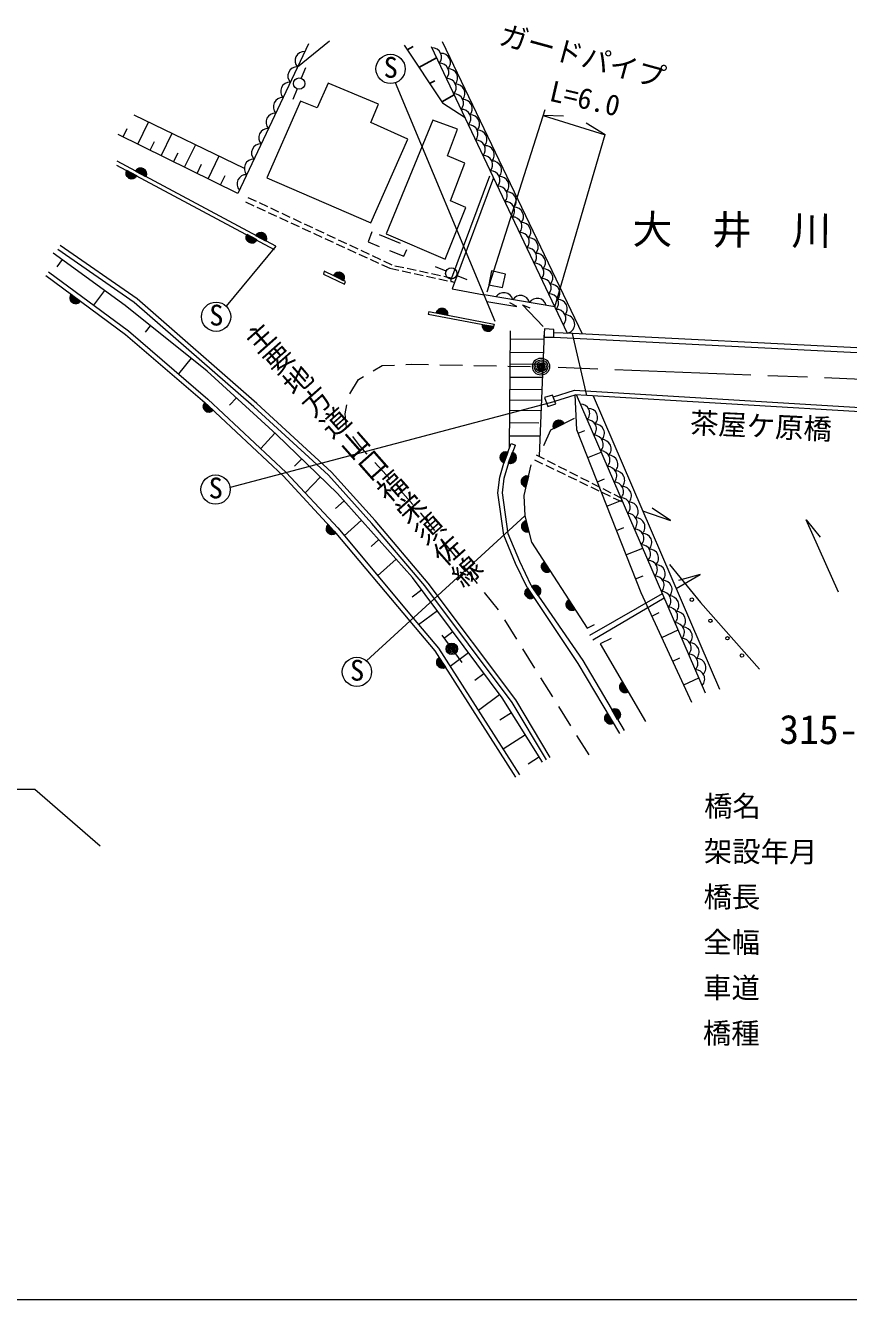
# Model space of a CAD drawing. Units: millimetres, scale not verified. Extents: x 40000 to 680000, y 20000 to 380000.
# Drawn here: x 371713 to 444250, y 205000 to 317179 of the extents above; entities that cross this region are included whole.
import ezdxf
from ezdxf.enums import TextEntityAlignment as Align

# ---------------------------------------------------------------- set-up
doc = ezdxf.new("R2010")
doc.units = ezdxf.units.MM
doc.header["$LTSCALE"] = 1000
doc.header["$PDMODE"] = 32
doc.header["$PDSIZE"] = 500
doc.linetypes.add('CHAIN', pattern=[18.5, 12, -1.5, 3.5, -1.5])
for name, color, linetype, lineweight in [('M-BGD', 7, 'Continuous', 13), ('M-BMK', 2, 'Continuous', 13), ('M-BMK-SRVR', 3, 'Continuous', 13), ('M-STR-HTXT', 7, 'Continuous', 13), ('M-STR-STR1', 1, 'Continuous', 13), ('M-STR-STRC', 7, 'Continuous', 13), ('M-TTL', 7, 'Continuous', 25), ('前回', 7, 'Continuous', 13)]:
    doc.layers.add(name, color=color, linetype=linetype, lineweight=lineweight)
doc.layers.add('M-BGD-HTXT', color=7, linetype='Continuous')
doc.layers.add('M-OTRS', color=6, linetype='Continuous')
doc.styles.add('@ＭＳ ゴシック', font='')
doc.styles.add('ＭＳ ゴシック', font='')
doc.styles.get('@ＭＳ ゴシック').set_extended_font_data('@MS Gothic')
doc.styles.get('ＭＳ ゴシック').set_extended_font_data('MS Gothic')

msp = doc.modelspace()

# ---------------------------------------------------------------- hatches: boundary and pattern name
at = {"layer": 'M-BGD'}
for points in [[(380631, 304419, 1), (381513, 303948)], [(382323, 303892, 0.41421), (382119, 304569, 0.41421), (381442, 304365)], [(391214, 298763, 1), (392096, 298292)], [(392895, 298214, 0.41421), (392691, 298891, 0.41421), (392014, 298687)], [(399750, 294727, 0.41421), (399546, 295404, 0.41421), (398869, 295200)], [(375736, 293479, 1), (376543, 292889)], [(408908, 291682, 1), (407929, 291884)], [(411983, 290834, 0.41421), (412395, 290260, 0.41421), (412969, 290672)], [(387525, 283988, 1), (388248, 283297)], [(419163, 282138, 0.41421), (418494, 282367, 0.41421), (418265, 281698)], [(414227, 279621, 1), (413883, 278682)], [(414277, 278657, 1), (414645, 279587)], [(416033, 277510, 0.41421), (415434, 277133, 0.41421), (415811, 276535)], [(398400, 273236, 0.41421), (398351, 272531, 0.41421), (399057, 272483)], [(415828, 273569, 1), (416069, 272599)], [(417418, 269959, 0.41421), (417271, 269267, 0.41421), (417962, 269120)], [(415954, 267637, 1), (416499, 266799)], [(416906, 266975, 0.41421), (417029, 267671, 0.41421), (416333, 267794)], [(419595, 266603, 1), (420139, 265764)], [(408179, 261515, 0.41421), (408035, 260823, 0.41421), (408727, 260678)], [(424328, 259360, 0.41421), (424150, 258676, 0.41421), (424834, 258498)], [(423899, 256076, 1), (423394, 256939)], [(423013, 256608, 0.41421), (422835, 255924, 0.41421), (423519, 255746)]]:
    msp.add_hatch(color=256, dxfattribs=at).paths.add_polyline_path(points)

# ---------------------------------------------------------------- linework, layer by layer
for p, q in [((396646, 315572), (390424, 302391)), ((395686, 313538), (398503, 315836)), ((405083, 315451), (408460, 310355)), ((419486, 290070), (407494, 315286)), ((420813, 290003), (408469, 315751)), ((396392, 313455), (396022, 312526)), ((398402, 312107), (397407, 309924)), ((402829, 310264), (398402, 312107)), ((395652, 311597), (395282, 310668)), ((395964, 310519), (392992, 303751)), ((397407, 309924), (395964, 310519)), ((402137, 308639), (402829, 310264)), ((408460, 310355), (410451, 309068)), ((381274, 309303), (390995, 304627)), ((381610, 306733), (382569, 308680)), ((405400, 307183), (402137, 308639)), ((407609, 308854), (403496, 298838)), ((409779, 308036), (407609, 308854)), ((390424, 302391), (379882, 307583)), ((380317, 307369), (380680, 308106)), ((383670, 305710), (384642, 307683)), ((408919, 305702), (409779, 308036)), ((382706, 306193), (383087, 306968)), ((385736, 304700), (386714, 306686)), ((402162, 299809), (405400, 307183)), ((393776, 297740), (379803, 305245)), ((384769, 305177), (385160, 305971)), ((387800, 303684), (388787, 305689)), ((410434, 305047), (408919, 305702)), ((379749, 304890), (393639, 297467)), ((386832, 304160), (387233, 304974)), ((409165, 301732), (410434, 305047)), ((388896, 303144), (389306, 303977)), ((392992, 303751), (402162, 299809)), ((412594, 303914), (409161, 294694)), ((412969, 303775), (409536, 294554)), ((391308, 302047), (392032, 301708)), ((391103, 301638), (391830, 301304)), ((392103, 301179), (392830, 300845)), ((392304, 301581), (393029, 301242)), ((393102, 300720), (393829, 300386)), ((393300, 301114), (394025, 300775)), ((394297, 300648), (395021, 300309)), ((408714, 296615), (410515, 301159)), ((410515, 301159), (409165, 301732)), ((394102, 300261), (394829, 299927)), ((395102, 299802), (395829, 299468)), ((395293, 300182), (396017, 299843)), ((396289, 299716), (397014, 299377)), ((396102, 299343), (396829, 299010)), ((397101, 298884), (397828, 298551)), ((397286, 299250), (398010, 298911)), ((398101, 298425), (398828, 298092)), ((398282, 298783), (399006, 298444)), ((402237, 299019), (401910, 298119)), ((404751, 297988), (402901, 298747)), ((403496, 298838), (408714, 296615)), ((381297, 292800), (374557, 297467)), ((381543, 293116), (374784, 297796)), ((399101, 297967), (399828, 297633)), ((399278, 298317), (400003, 297978)), ((400100, 297508), (400828, 297174)), ((400274, 297851), (400999, 297512)), ((401271, 297385), (401995, 297046)), ((401910, 298119), (402877, 297732)), ((403805, 297360), (405048, 296863)), ((405048, 296863), (405320, 297466)), ((380505, 292514), (374160, 297140)), ((374949, 296565), (374483, 295927)), ((401100, 297049), (401827, 296715)), ((402100, 296590), (402827, 296256)), ((402267, 296918), (402992, 296579)), ((403263, 296452), (403988, 296113)), ((373501, 295153), (380530, 289976)), ((373738, 295475), (380779, 290290)), ((398039, 295555), (397966, 295288)), ((397966, 295288), (399834, 294415)), ((399919, 294645), (398039, 295555)), ((403100, 296131), (403827, 295797)), ((403827, 295797), (404609, 295630)), ((404274, 296029), (405056, 295861)), ((404902, 295567), (405685, 295400)), ((405350, 295798), (406132, 295631)), ((405978, 295337), (406760, 295170)), ((406425, 295568), (407207, 295400)), ((407054, 295107), (407836, 294939)), ((407501, 295337), (408283, 295170)), ((408779, 295543), (407854, 295923)), ((408576, 295107), (409237, 294965)), ((410629, 294783), (409704, 295163)), ((412785, 295588), (412548, 294350)), ((414004, 295296), (412785, 295588)), ((413767, 294096), (414004, 295296)), ((399834, 294415), (399919, 294645)), ((408129, 294877), (408912, 294709)), ((409161, 294694), (409536, 294554)), ((409205, 294647), (409248, 294637)), ((409536, 294554), (409324, 293978)), ((409324, 293978), (412131, 293455)), ((412548, 294350), (413767, 294096)), ((378666, 293855), (377712, 292548)), ((391831, 283604), (381297, 292800)), ((392098, 283902), (381543, 293116)), ((418352, 292406), (412131, 293455)), ((412370, 292883), (415027, 292448)), ((387737, 286729), (380505, 292514)), ((407249, 291981), (407189, 291751)), ((407189, 291751), (412969, 290672)), ((407249, 291981), (413011, 290890)), ((415027, 292448), (414397, 292763)), ((417344, 290665), (415525, 292582)), ((415525, 292582), (416155, 292315)), ((382715, 290746), (382249, 290164)), ((413011, 290890), (412969, 290672)), ((380530, 289976), (387525, 283988)), ((380779, 290290), (387792, 284286)), ((414378, 280002), (414459, 290299)), ((414454, 289580), (417404, 289556)), ((417427, 290087), (416972, 279243)), ((417454, 290457), (417400, 289729)), ((417400, 289729), (418263, 289730)), ((418284, 290409), (417454, 290457)), ((418263, 289730), (418284, 290409)), ((418263, 289730), (455064, 287888)), ((419911, 290048), (418283, 290130)), ((414444, 288410), (417355, 288387)), ((386307, 287873), (385208, 286498)), ((414436, 287389), (417313, 287366)), ((393822, 281162), (387737, 286729)), ((414427, 286222), (417264, 286200)), ((414419, 285152), (417219, 285130)), ((418242, 284467), (420098, 285068)), ((420098, 285068), (455002, 282966)), ((387525, 283988), (394417, 277528)), ((387792, 284286), (394700, 277811)), ((390300, 284384), (389705, 283734)), ((398692, 277854), (392098, 283902)), ((414411, 284205), (417179, 284183)), ((418150, 284628), (417447, 284421)), ((417447, 284421), (417750, 283645)), ((417750, 283645), (418453, 283851)), ((418453, 283851), (418150, 284628)), ((418365, 284087), (420149, 284664)), ((420312, 281584), (420149, 284664)), ((421198, 284601), (420149, 284664)), ((431646, 258386), (420265, 284657)), ((421746, 284568), (432879, 258732)), ((398408, 277572), (391831, 283604)), ((414404, 283310), (417142, 283288)), ((414395, 282207), (416941, 282186)), ((420061, 282579), (417974, 281555)), ((425961, 267216), (420312, 281584)), ((393694, 281279), (392450, 279920)), ((399226, 275977), (393822, 281162)), ((414386, 281058), (417047, 281037)), ((417974, 281555), (417360, 280163)), ((420429, 281287), (421023, 281520)), ((401834, 279447), (401177, 280171)), ((413922, 278840), (414522, 280369)), ((414301, 278712), (414894, 280222)), ((414522, 280369), (414894, 280222)), ((416709, 279377), (417422, 279015)), ((421270, 279146), (422443, 279607)), ((396055, 279019), (395433, 278371)), ((413512, 277394), (413922, 278840)), ((413906, 277315), (414301, 278712)), ((416254, 278485), (415640, 275783)), ((416572, 278940), (417293, 278593)), ((417563, 278463), (418284, 278117)), ((417690, 278880), (418404, 278519)), ((418672, 278383), (419385, 278022)), ((394417, 277528), (398927, 272668)), ((394700, 277811), (399227, 272933)), ((397715, 277427), (396363, 276019)), ((402229, 273342), (398408, 277572)), ((402530, 273606), (398692, 277854)), ((413348, 276029), (413512, 277394)), ((413752, 276033), (413906, 277315)), ((418555, 277987), (419276, 277640)), ((419546, 277510), (420267, 277163)), ((419653, 277887), (420367, 277526)), ((420635, 277390), (421349, 277029)), ((422112, 277006), (422747, 277255)), ((405830, 268581), (399226, 275977)), ((413861, 272305), (413348, 276029)), ((414250, 272411), (413752, 276033)), ((420537, 277033), (421258, 276687)), ((421529, 276557), (422250, 276210)), ((421616, 276894), (422330, 276533)), ((422520, 276080), (423241, 275733)), ((422598, 276397), (423312, 276036)), ((399028, 274650), (399797, 275337)), ((415640, 275783), (415718, 274008)), ((422954, 274865), (424281, 275387)), ((423512, 275603), (424233, 275257)), ((423579, 275901), (424192, 275591)), ((406580, 274214), (406537, 274262)), ((415718, 274008), (416295, 271690)), ((426106, 274451), (428567, 273591)), ((428567, 273591), (426938, 274690)), ((398927, 272668), (405575, 264729)), ((399227, 272933), (405881, 264987)), ((401329, 273621), (399796, 272253)), ((406895, 267830), (402229, 273342)), ((407208, 268079), (402530, 273606)), ((423795, 272724), (424456, 272984)), ((443374, 267289), (440519, 273644)), ((440519, 273644), (441753, 272116)), ((402861, 271906), (402174, 271293)), ((414904, 269807), (413861, 272305)), ((415269, 269971), (414250, 272411)), ((416295, 271690), (421207, 264117)), ((424637, 270584), (426110, 271163)), ((404393, 270190), (402751, 268724)), ((415914, 267706), (414904, 269807)), ((416274, 267879), (415269, 269971)), ((428460, 269718), (431189, 266361)), ((413717, 257965), (405830, 268581)), ((425478, 268443), (426152, 268708)), ((429052, 267613), (431160, 268829)), ((431160, 268829), (429264, 268313)), ((406643, 267487), (405780, 266847)), ((414591, 257569), (406895, 267830)), ((414924, 257792), (407208, 268079)), ((415914, 267706), (420402, 261005)), ((416274, 267879), (420823, 261274)), ((421445, 263485), (427845, 267159)), ((430444, 257575), (425961, 267216)), ((421718, 263085), (428008, 266782)), ((431189, 266361), (436401, 260494)), ((405881, 264987), (408123, 262345)), ((408014, 265641), (406365, 264416)), ((426910, 265176), (427571, 265483)), ((405575, 264729), (407801, 262106)), ((409386, 263795), (408662, 263257)), ((421207, 264117), (421862, 264444)), ((427788, 263288), (429232, 263959)), ((408395, 263502), (410179, 261090)), ((423336, 263216), (422354, 262725)), ((422354, 262725), (426365, 255889)), ((407801, 262106), (414909, 250995)), ((408123, 262345), (415246, 251210)), ((410758, 261949), (409144, 260750)), ((428757, 261202), (429391, 261497)), ((420402, 261005), (424050, 254852)), ((420823, 261274), (424480, 255107)), ((412114, 260091), (411316, 259499)), ((429727, 259116), (431061, 259737)), ((413501, 258256), (411629, 256865)), ((417292, 252316), (413717, 257965)), ((417620, 252520), (414591, 257569)), ((417963, 252726), (414924, 257792)), ((414542, 256662), (413504, 256005)), ((415772, 254718), (413800, 253470)), ((417002, 252775), (416011, 252148)), ((335069, 250097), (372525, 249933)), ((372525, 249933), (378297, 244939))]:
    msp.add_line(p, q, dxfattribs=at)
at = {"layer": 'M-BGD', "lineweight": 25}
for points in [[(380631, 304419, 1), (381513, 303948)], [(382323, 303892, 0.41421), (382119, 304569, 0.41421), (381442, 304365)], [(391214, 298763, 1), (392096, 298292)], [(392895, 298214, 0.41421), (392691, 298891, 0.41421), (392014, 298687)], [(399750, 294727, 0.41421), (399546, 295404, 0.41421), (398869, 295200)], [(375736, 293479, 1), (376543, 292889)], [(408908, 291682, 1), (407929, 291884)], [(411983, 290834, 0.41421), (412395, 290260, 0.41421), (412969, 290672)], [(387525, 283988, 1), (388248, 283297)], [(419163, 282138, 0.41421), (418494, 282367, 0.41421), (418265, 281698)], [(414227, 279621, 1), (413883, 278682)], [(414277, 278657, 1), (414645, 279587)], [(416033, 277510, 0.41421), (415434, 277133, 0.41421), (415811, 276535)], [(398400, 273236, 0.41421), (398351, 272531, 0.41421), (399057, 272483)], [(415828, 273569, 1), (416069, 272599)], [(417418, 269959, 0.41421), (417271, 269267, 0.41421), (417962, 269120)], [(415954, 267637, 1), (416499, 266799)], [(416906, 266975, 0.41421), (417029, 267671, 0.41421), (416333, 267794)], [(419595, 266603, 1), (420139, 265764)], [(408179, 261515, 0.41421), (408035, 260823, 0.41421), (408727, 260678)], [(424328, 259360, 0.41421), (424150, 258676, 0.41421), (424834, 258498)], [(423899, 256076, 1), (423394, 256939)], [(423013, 256608, 0.41421), (422835, 255924, 0.41421), (423519, 255746)]]:
    msp.add_lwpolyline(points, format="xyb", close=True, dxfattribs=at)
at = {"layer": 'M-BGD'}
for centre, radius in [((395837, 312061), 500), ((409241, 295353), 500), ((430438, 266621), 150), ((432076, 264765), 150), ((409287, 262296), 500), ((409287, 262296), 400), ((409287, 262296), 300), ((433571, 263228), 150), ((409287, 262296), 200), ((409287, 262296), 100), ((434859, 261708), 150)]:
    msp.add_circle(centre, radius, dxfattribs=at)
for centre, start, end in [((396289, 314082), 87.35023, 222.1105), ((407569, 314400), 318.05423, 92.8145), ((408354, 313913), 318.05423, 92.8145), ((395648, 312726), 87.35023, 222.1105), ((408213, 313046), 318.05423, 92.8145), ((408998, 312559), 318.05423, 92.8145), ((395008, 311370), 87.35023, 222.1105), ((408858, 311691), 318.05423, 92.8145), ((409642, 311204), 318.05423, 92.8145), ((394368, 310013), 87.35023, 222.1105), ((409502, 310337), 318.05423, 92.8145), ((410146, 308982), 318.05423, 92.8145), ((410287, 309849), 318.05423, 92.8145), ((393727, 308657), 87.35023, 222.1105), ((410931, 308495), 318.05423, 92.8145), ((393087, 307300), 87.35023, 222.1105), ((410790, 307627), 318.05423, 92.8145), ((411575, 307140), 318.05423, 92.8145), ((392447, 305944), 87.35023, 222.1105), ((411434, 306273), 318.05423, 92.8145), ((412219, 305785), 318.05423, 92.8145), ((391806, 304587), 87.35023, 222.1105), ((412079, 304918), 318.05423, 92.8145), ((412864, 304431), 318.05423, 92.8145), ((391166, 303231), 87.35023, 222.1105), ((412723, 303564), 318.05423, 92.8145), ((413367, 302209), 318.05423, 92.8145), ((413508, 303076), 318.05423, 92.8145), ((414152, 301722), 318.05423, 92.8145), ((414011, 300854), 318.05423, 92.8145), ((414796, 300367), 318.05423, 92.8145), ((414656, 299500), 318.05423, 92.8145), ((415440, 299012), 318.05423, 92.8145), ((415300, 298145), 318.05423, 92.8145), ((416085, 297658), 318.05423, 92.8145), ((415944, 296790), 318.05423, 92.8145), ((416588, 295436), 318.05423, 92.8145), ((416729, 296303), 318.05423, 92.8145), ((417373, 294949), 318.05423, 92.8145), ((417232, 294081), 318.05423, 92.8145), ((418017, 293594), 318.05423, 92.8145), ((413863, 292846), 13.05119, 147.81146), ((415342, 292597), 13.05119, 147.81146), ((416821, 292348), 13.05119, 147.81146), ((417877, 292727), 318.05423, 92.8145), ((418662, 292239), 318.05423, 92.8145), ((418521, 291372), 318.05423, 92.8145), ((419306, 290885), 282.48623, 92.8145), ((420626, 283037), 316.04356, 90.80383), ((421326, 282655), 316.04356, 90.80383), ((421222, 281660), 316.04356, 90.80383), ((421922, 281279), 316.04356, 90.80383), ((421819, 280284), 316.04356, 90.80383), ((422519, 279903), 316.04356, 90.80383), ((422415, 278907), 316.04356, 90.80383), ((423115, 278526), 316.04356, 90.80383), ((423011, 277531), 316.04356, 90.80383), ((423711, 277150), 316.04356, 90.80383), ((423607, 276155), 316.04356, 90.80383), ((424307, 275773), 316.04356, 90.80383), ((424204, 274778), 316.04356, 90.80383), ((424904, 274397), 316.04356, 90.80383), ((424800, 273402), 316.04356, 90.80383), ((425500, 273021), 316.04356, 90.80383), ((425396, 272026), 316.04356, 90.80383), ((426096, 271644), 316.04356, 90.80383), ((425993, 270649), 316.04356, 90.80383), ((426693, 270268), 316.04356, 90.80383), ((426589, 269273), 316.04356, 90.80383), ((427289, 268891), 316.04356, 90.80383), ((427185, 267896), 316.04356, 90.80383), ((427885, 267515), 316.04356, 90.80383), ((427781, 266520), 316.04356, 90.80383), ((428378, 265144), 316.04356, 90.80383), ((428481, 266139), 316.04356, 90.80383), ((429078, 264762), 316.04356, 90.80383), ((428974, 263767), 316.04356, 90.80383), ((429674, 263386), 316.04356, 90.80383), ((429570, 262391), 316.04356, 90.80383), ((430270, 262010), 316.04356, 90.80383), ((430167, 261014), 316.04356, 90.80383), ((430867, 260633), 316.04356, 90.80383), ((430763, 259638), 316.04356, 90.80383)]:
    msp.add_arc(centre, 812, start, end, dxfattribs=at)
msp.add_point((417156, 287122), dxfattribs=at)
at = {"layer": 'M-BMK'}
for p, q in [((402368, 286768), (403142, 287232)), ((403142, 287232), (404238, 287284)), ((405237, 287332), (405721, 287355)), ((405721, 287355), (407236, 287324)), ((408236, 287304), (410236, 287263)), ((411236, 287242), (413235, 287202)), ((414235, 287181), (416235, 287141)), ((401054, 286004), (401504, 286264)), ((400285, 284740), (401054, 286004)), ((399887, 282995), (400038, 283780)), ((400001, 281800), (399887, 282995)), ((401177, 280171), (400558, 280985)), ((403849, 277225), (402506, 278706)), ((405865, 275003), (404521, 276484)), ((407793, 272706), (406580, 274214)), ((409674, 270369), (408420, 271927)), ((411554, 268031), (410300, 269589)), ((413396, 265741), (412181, 267252)), ((415018, 263145), (413958, 264841)), ((416608, 260601), (415548, 262297)), ((418198, 258057), (417138, 259753)), ((419788, 255513), (418728, 257209)), ((421378, 252969), (420318, 254665))]:
    msp.add_line(p, q, dxfattribs=at)
at = {"layer": 'M-BMK', "linetype": 'CHAIN'}
msp.add_line((454122, 285671), (417156, 287122), dxfattribs=at)
at = {"layer": 'M-BMK-SRVR'}
for radius in [750, 600, 450, 300, 150]:
    msp.add_circle((417147, 287140), radius, dxfattribs=at)
at = {"layer": 'M-OTRS'}
msp.add_point((417194, 287003), dxfattribs=at)
at = {"layer": 'M-STR-HTXT'}
for p, q in [((412392, 293717), (417512, 309790)), ((417340, 309240), (422787, 307544)), ((417348, 309289), (419118, 309211)), ((422787, 307544), (421122, 308587)), ((418352, 292406), (422814, 307593))]:
    msp.add_line(p, q, dxfattribs=at)
at = {"layer": 'M-STR-STR1'}
for p, q in [((421198, 284601), (419911, 290048)), ((453516, 288366), (419911, 290048)), ((454692, 282584), (421198, 284601))]:
    msp.add_line(p, q, dxfattribs=at)
at = {"layer": 'M-STR-STRC'}
for p, q in [((413112, 291111), (404314, 312134)), ((393776, 297740), (389405, 292470)), ((418286, 284052), (389742, 276499)), ((415718, 274008), (401782, 261228))]:
    msp.add_line(p, q, dxfattribs=at)
for centre in [(403886, 313351), (388515, 291536), (388466, 276316), (400924, 260266)]:
    msp.add_circle(centre, 1289, dxfattribs=at)
at = {"layer": 'M-TTL'}
for p, q in [((405365, 315026), (405886, 315321)), ((406383, 313490), (407944, 314340)), ((407332, 312057), (407791, 312317)), ((408393, 310456), (409494, 311080))]:
    msp.add_line(p, q, dxfattribs=at)
at = {"layer": '前回'}
msp.add_line((40000, 205000), (579000, 205000), dxfattribs=at)

# ---------------------------------------------------------------- texts
at = {"layer": 'M-BGD', "style": 'ＭＳ ゴシック'}
msp.add_text('大\u3000井\u3000川', height=2566, rotation=359.69, dxfattribs=at).set_placement((425209, 297188), align=Align.BOTTOM_LEFT)
at = {"layer": 'M-BGD-HTXT', "style": '@ＭＳ ゴシック'}
msp.add_text('主要地方道山口福栄須佐線', height=1833, rotation=311.46, dxfattribs=at).set_placement((390434, 289685), align=Align.BOTTOM_LEFT)
at = {"layer": 'M-STR-HTXT', "style": 'ＭＳ ゴシック'}
for s, rotation, p in [('ガードパイプ', 344.795, (413187, 315037)), ('L=6.0', 346.931, (417663, 310033))]:
    msp.add_text(s, height=1833, rotation=rotation, dxfattribs=at).set_placement(p, align=Align.BOTTOM_LEFT)
at = {"layer": 'M-STR-STR1', "style": 'ＭＳ ゴシック'}
for s, height, rotation, p in [('茶屋ケ原橋', 1833, 357.236, (430223, 280751)), ('315-NO-50', 2566, 359.694, (438134, 253159)), ('橋名', 1833, 359.694, (431512, 246995)), ('架設年月', 1833, 359.694, (431490, 242996)), ('橋長', 1833, 359.694, (431469, 238996)), ('全幅', 1833, 359.694, (431448, 234996)), ('車道', 1833, 359.694, (431426, 230996)), ('橋種', 1833, 359.694, (431405, 226996))]:
    msp.add_text(s, height=height, rotation=rotation, dxfattribs=at).set_placement(p, align=Align.BOTTOM_LEFT)
at = {"layer": 'M-STR-STRC', "style": 'ＭＳ ゴシック'}
for p in [(403282, 312025), (387911, 290210), (387861, 274990), (400320, 258940)]:
    msp.add_text('S', height=1833, dxfattribs=at).set_placement(p, align=Align.BOTTOM_LEFT)

doc.saveas('drawing.dxf')
